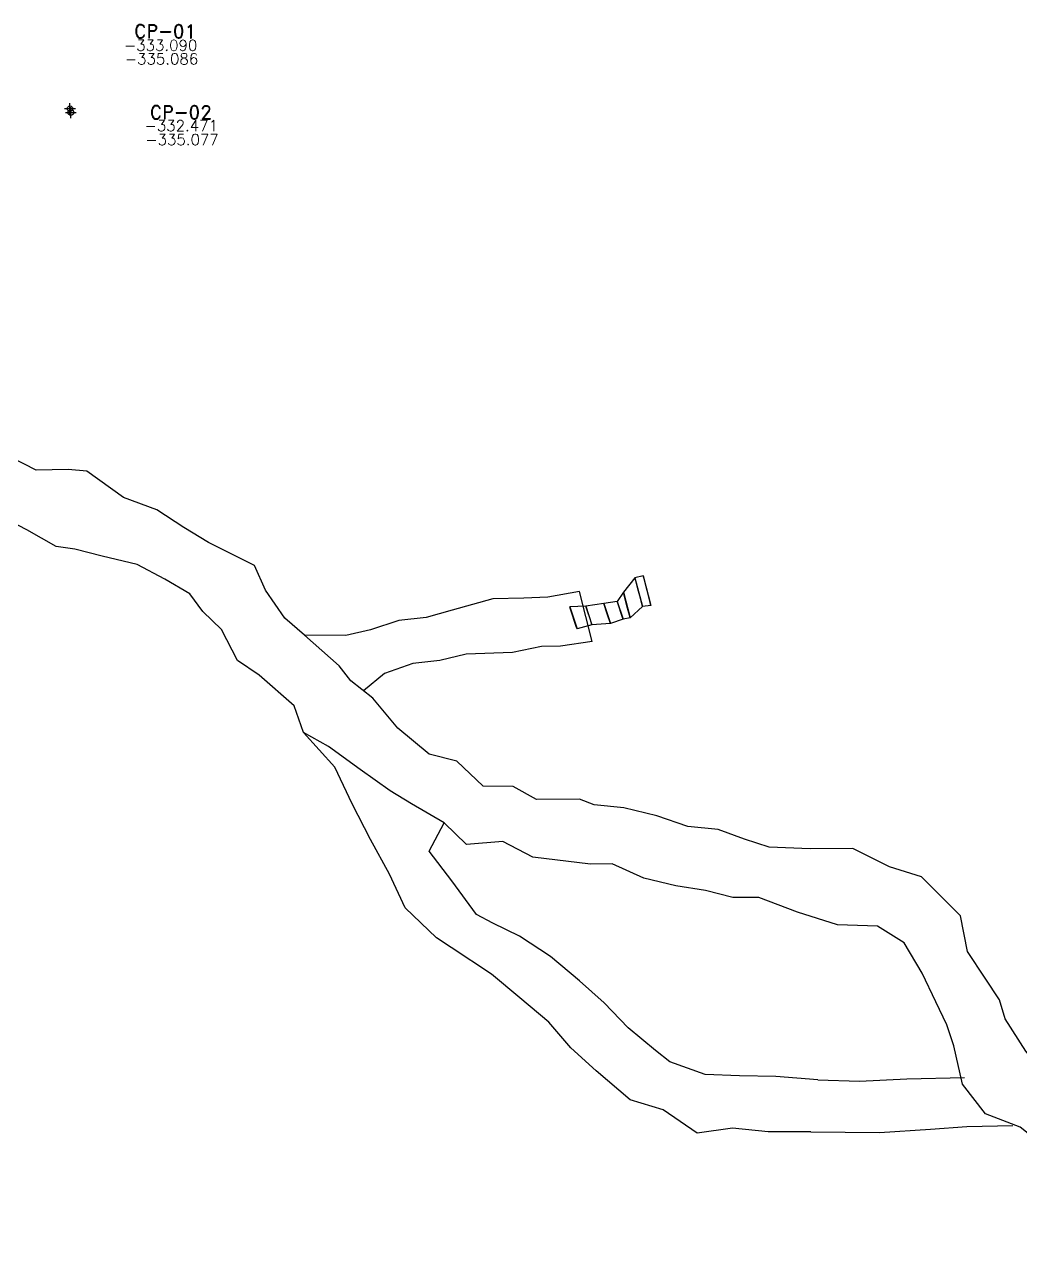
# Model space of a CAD drawing. Extents: x 9357 to 21428, y 9501 to 100038.
# Drawn here: x 10846.8 to 10937.6, y 9781.2 to 9892.1 of the extents above; entities that cross this region are included whole.
import ezdxf
from ezdxf.enums import TextEntityAlignment as Align

# ---------------------------------------------------------------- set-up
doc = ezdxf.new("R2010")
doc.units = 0
doc.header["$LTSCALE"] = 1.25
doc.header["$MEASUREMENT"] = 0
doc.header["$PDMODE"] = 34
doc.header["$PDSIZE"] = 0.5
doc.layers.get('0').update_dxf_attribs({"linetype": 'CONTINUOUS'})
for name, color, linetype in [('ABAJO', 7, 'CONTINUOUS'), ('ARRIBA', 7, 'CONTINUOUS'), ('F-340-7756-E', 241, 'CONTINUOUS'), ('SEC', 7, 'CONTINUOUS'), ('XC-340-7766-SE', 241, 'CONTINUOUS')]:
    doc.layers.add(name, color=color, linetype=linetype)
doc.styles.add('ROMAND', font='romand.shx')
doc.styles.add('ROMANS', font='romans')

# ---------------------------------------------------------------- blocks, each defined once
blk = doc.blocks.new('F2')
blk.add_point((0, 0))
at = {"style": 'ROMAND'}
for tag, height, p in [('NOMBRE', 1.25, (0.2, 6.62)), ('CIELO', 1, (0.14, 4.62)), ('PISO', 1, (0.14, 3.25))]:
    blk.add_attdef(tag, text='', height=height, dxfattribs=at).set_placement(p, align=Align.CENTER)
at = {"style": 'ROMANS', "flags": 1}
for tag, p in [('MINA', (-0.07, -3.26)), ('LOCALIZACION', (-0.07, -4.93)), ('ESTRUCTURA', (-0.07, -6.62)), ('NIVEL', (-0.07, -8.29)), ('OBRA', (-0.07, -10.12)), ('FECHA', (-0.07, -11.79)), ('ATRAS', (-0.07, -13.48)), ('TOPOGRAFO', (2.67, -15.3))]:
    blk.add_attdef(tag, text='', height=1.25, dxfattribs=at).set_placement(p, align=Align.CENTER)

msp = doc.modelspace()

# ---------------------------------------------------------------- linework, layer by layer
at = {"color": 5, "elevation": -267.2}
msp.add_lwpolyline([(10898.58, 9835.88), (10897.4, 9840.43)], dxfattribs=at)
at = {"layer": 'ABAJO', "color": 1}
for points in [[(10903.23, 9841.86, -262.17), (10902.47, 9841.66, -263.02), (10901.42, 9840.35, -264.69)], [(10901.42, 9840.35, -264.69), (10900.86, 9839.52, -265.08), (10899.63, 9839.32, -266.91), (10897.98, 9839.09, -268.24), (10896.52, 9839.02, -269.25)], [(10903.93, 9839.15, -262.17), (10903.16, 9839.05, -263.02), (10902.02, 9838.03, -264.69)], [(10902.02, 9838.03, -264.69), (10901.4, 9837.91, -265.08), (10900.23, 9837.52, -266.91), (10898.55, 9837.38, -268.24), (10897.19, 9837.03, -269.25)]]:
    msp.add_polyline3d(points, dxfattribs=at)
at = {"layer": 'ABAJO', "color": 241}
for points in [[(10897.4, 9840.43, -272.2), (10894.54, 9839.9, -272.14)], [(10889.51, 9839.75, -272.36), (10885.79, 9838.71, -272.59), (10883.43, 9838.05, -272.49), (10880.95, 9837.78, -272.49), (10878.35, 9836.93, -272.49), (10876.1, 9836.41, -272.49), (10872.33, 9836.46, -272.77)], [(10894.54, 9839.9, -272.14), (10892.33, 9839.82, -272.23), (10889.51, 9839.75, -272.36)], [(10898.58, 9835.88, -272.2), (10895.69, 9835.44, -272.14)], [(10891.29, 9834.86, -272.36), (10887.09, 9834.71, -272.59), (10884.69, 9834.15, -272.49), (10882.22, 9833.87, -272.49), (10879.64, 9832.94, -272.49), (10877.73, 9831.37, -272.49), (10877.73, 9831.37, -272.49)], [(10895.69, 9835.44, -272.14), (10893.94, 9835.41, -272.23), (10891.29, 9834.86, -272.36)]]:
    msp.add_polyline3d(points, dxfattribs=at)
at = {"layer": 'ARRIBA', "color": 1}
for points in [[(10903.23, 9841.86, -259.97), (10902.47, 9841.66, -260.62), (10901.42, 9840.35, -262.39)], [(10901.42, 9840.35, -262.39), (10900.86, 9839.52, -263.28), (10899.63, 9839.32, -264.61), (10897.98, 9839.09, -266.34), (10896.52, 9839.02, -267.75)], [(10903.93, 9839.15, -259.97), (10903.16, 9839.05, -260.62), (10902.02, 9838.03, -262.39)], [(10902.02, 9838.03, -262.39), (10901.4, 9837.91, -263.28), (10900.23, 9837.52, -264.61), (10898.55, 9837.38, -266.34), (10897.19, 9837.03, -267.75)]]:
    msp.add_polyline3d(points, dxfattribs=at)
at = {"layer": 'ARRIBA', "color": 241}
for points in [[(10897.4, 9840.43, -267.2), (10894.54, 9839.9, -268.64)], [(10889.51, 9839.75, -269.06), (10885.79, 9838.71, -269.29), (10883.43, 9838.05, -268.99), (10880.95, 9837.78, -269.09), (10878.35, 9836.93, -268.99), (10876.1, 9836.41, -268.99), (10872.33, 9836.46, -268.47)], [(10894.54, 9839.9, -268.64), (10892.33, 9839.82, -269.13), (10889.51, 9839.75, -269.06)], [(10898.58, 9835.88, -267.2), (10895.69, 9835.44, -268.64)], [(10891.29, 9834.86, -269.06), (10887.09, 9834.71, -269.29), (10884.69, 9834.15, -268.99), (10882.22, 9833.87, -269.09), (10879.64, 9832.94, -268.99), (10877.73, 9831.37, -268.99), (10877.73, 9831.37, -268.99)], [(10895.69, 9835.44, -268.64), (10893.94, 9835.41, -269.13), (10891.29, 9834.86, -269.06)]]:
    msp.add_polyline3d(points, dxfattribs=at)
at = {"layer": 'F-340-7756-E', "color": 241}
for points in [[(10855.85, 9848.99, -268.99), (10855.85, 9848.99, -268.99), (10852.5, 9851.38, -268.95), (10850.79, 9851.54, -268.56), (10847.88, 9851.49, -268.67), (10845.64, 9852.64, -268.94), (10842.91, 9853.67, -269.09), (10840.3, 9854.68, -269.1), (10837.59, 9855.5, -269.11)], [(10855.85, 9848.99, -272.79), (10855.85, 9848.99, -272.79), (10852.5, 9851.38, -272.85), (10850.79, 9851.54, -272.86), (10847.88, 9851.49, -272.97), (10845.64, 9852.64, -273.04), (10842.91, 9853.67, -272.99), (10840.3, 9854.68, -272.9), (10837.59, 9855.5, -272.81)], [(10853.9, 9843.63, -268.99), (10853.9, 9843.63, -268.99), (10851.4, 9844.27, -268.95), (10849.71, 9844.53, -268.56), (10847.04, 9846.05, -268.67), (10844.8, 9847.21, -268.94), (10842.1, 9848.43, -269.09), (10839.52, 9849.64, -269.1), (10836.74, 9849.97, -269.11)], [(10853.9, 9843.63, -272.79), (10853.9, 9843.63, -272.79), (10851.4, 9844.27, -272.85), (10849.71, 9844.53, -272.86), (10847.04, 9846.05, -272.97), (10844.8, 9847.21, -273.04), (10842.1, 9848.43, -272.99), (10839.52, 9849.64, -272.9), (10836.74, 9849.97, -272.81)], [(10891.36, 9822.66, -268.23), (10888.64, 9822.7, -269.05), (10886.24, 9824.97, -269.07), (10883.72, 9825.61, -269.28), (10880.86, 9827.96, -268.58)], [(10891.36, 9822.66, -272.83), (10888.64, 9822.7, -272.55), (10886.24, 9824.97, -272.67), (10883.72, 9825.61, -272.68), (10880.86, 9827.96, -272.78)], [(10887.1, 9817.37, -268.23), (10885.07, 9819.35, -269.05), (10882.09, 9821.07, -269.07), (10880.14, 9822.26, -269.28), (10877.42, 9824.2, -268.58)], [(10887.1, 9817.37, -272.83), (10885.07, 9819.35, -272.55), (10882.09, 9821.07, -272.67), (10880.14, 9822.26, -272.68), (10877.42, 9824.2, -272.78)], [(10898.76, 9820.98, -268.89), (10897.42, 9821.51, -268.47), (10893.5, 9821.46, -268.63), (10891.36, 9822.66, -268.23)], [(10898.76, 9820.98, -272.49), (10897.42, 9821.51, -272.77), (10893.5, 9821.46, -272.85), (10891.36, 9822.66, -272.83)], [(10898.76, 9820.98, -268.89), (10898.76, 9820.98, -268.89), (10898.76, 9820.98, -268.89)], [(10898.76, 9820.98, -272.49), (10898.76, 9820.98, -272.49), (10898.76, 9820.98, -272.49)], [(10898.41, 9815.59, -268.89), (10893.15, 9816.21, -268.47), (10890.42, 9817.64, -268.63), (10887.1, 9817.37, -268.23)], [(10898.41, 9815.59, -272.49), (10893.15, 9816.21, -272.77), (10890.42, 9817.64, -272.85), (10887.1, 9817.37, -272.83)], [(10928.6, 9814.44, -267.61), (10925.67, 9815.33, -267.91), (10922.34, 9817.02, -267.32), (10918.45, 9816.99, -267.94), (10914.69, 9817.14, -268.26), (10914.69, 9817.14, -268.26)], [(10928.6, 9814.44, -272.31), (10925.67, 9815.33, -272.31), (10922.34, 9817.02, -272.32), (10918.45, 9816.99, -272.34), (10914.69, 9817.14, -272.46), (10914.69, 9817.14, -272.46)], [(10898.41, 9815.59, -268.89), (10898.41, 9815.59, -268.89), (10898.41, 9815.59, -268.89)], [(10898.41, 9815.59, -272.49), (10898.41, 9815.59, -272.49), (10898.41, 9815.59, -272.49)], [(10936.23, 9801.48, -268.26), (10936.23, 9801.48, -268.26), (10935.69, 9803.23, -268.15), (10934.41, 9805.19, -267.94), (10932.8, 9807.63, -268.22), (10932.14, 9810.86, -268.15), (10928.6, 9814.44, -267.61)], [(10936.23, 9801.48, -272.06), (10936.23, 9801.48, -272.06), (10935.69, 9803.23, -272.35), (10934.41, 9805.19, -272.14), (10932.8, 9807.63, -272.12), (10932.14, 9810.86, -272.15), (10928.6, 9814.44, -272.31)], [(10927, 9808.4, -268.15), (10924.59, 9809.94, -267.91), (10920.94, 9810.06, -267.32), (10917.29, 9811.21, -267.94), (10913.76, 9812.53, -268.26), (10913.76, 9812.53, -268.26)], [(10927, 9808.4, -272.15), (10924.59, 9809.94, -272.31), (10920.94, 9810.06, -272.32), (10917.29, 9811.21, -272.34), (10913.76, 9812.53, -272.46), (10913.76, 9812.53, -272.46)], [(10931.53, 9799.04, -268.26), (10931.53, 9799.04, -268.26), (10930.9, 9800.94, -268.15), (10929.9, 9803.03, -267.94), (10928.65, 9805.65, -268.22), (10927, 9808.4, -268.15)], [(10931.53, 9799.04, -272.06), (10931.53, 9799.04, -272.06), (10930.9, 9800.94, -272.35), (10929.9, 9803.03, -272.14), (10928.65, 9805.65, -272.12), (10927, 9808.4, -272.15)], [(10939.89, 9796.28, -267.71), (10938.11, 9798.53, -268.12), (10936.23, 9801.48, -268.26)], [(10939.89, 9796.28, -271.81), (10938.11, 9798.53, -271.92), (10936.23, 9801.48, -272.06)], [(10934.42, 9792.82, -268.69), (10932.34, 9795.53, -268.12), (10931.53, 9799.04, -268.26)], [(10934.42, 9792.82, -271.87), (10932.34, 9795.53, -271.92), (10931.53, 9799.04, -272.06)], [(10934.42, 9792.82, -268.69), (10934.42, 9792.82, -268.69), (10934.42, 9792.82, -268.69), (10934.42, 9792.82, -268.69), (10934.42, 9792.82, -268.69), (10934.42, 9792.82, -268.69), (10934.42, 9792.82, -268.69)], [(10934.42, 9792.82, -271.87), (10934.42, 9792.82, -271.87), (10934.42, 9792.82, -271.87), (10934.42, 9792.82, -271.87), (10934.42, 9792.82, -271.87), (10934.42, 9792.82, -271.87), (10934.42, 9792.82, -271.87)], [(10961.27, 9781.19, -267.37), (10961.27, 9781.19, -267.37), (10958.69, 9782.14, -267.42), (10955.87, 9782.76, -267.57), (10953.44, 9784.41, -267.72), (10951.34, 9786.02, -267.37), (10948.74, 9786.97, -267.52), (10946.63, 9788.25, -268.18), (10945.56, 9788.66, -268.16), (10942.7, 9789.08, -268.11), (10942.21, 9789.32, -268), (10939.83, 9789.84, -268.06), (10937.58, 9791.63, -267.71), (10934.42, 9792.82, -268.69)], [(10961.27, 9781.19, -272.27), (10961.27, 9781.19, -272.27), (10958.69, 9782.14, -272.22), (10955.87, 9782.76, -272.17), (10953.44, 9784.41, -272.12), (10951.34, 9786.02, -272.07), (10948.74, 9786.97, -272.02), (10946.63, 9788.25, -271.98), (10945.56, 9788.66, -271.96), (10942.7, 9789.08, -272.11), (10942.21, 9789.32, -272), (10939.83, 9789.84, -271.96), (10937.58, 9791.63, -271.81), (10934.42, 9792.82, -271.87)]]:
    msp.add_polyline3d(points, dxfattribs=at)
at = {"layer": 'F-340-7756-E'}
for points in [[(10863.58, 9844.9, -268.77), (10861.33, 9846.25, -268.73), (10858.89, 9847.88, -269.01), (10855.85, 9848.99, -268.99)], [(10863.58, 9844.9, -272.47), (10861.33, 9846.25, -272.43), (10858.89, 9847.88, -272.81), (10855.85, 9848.99, -272.79)], [(10875.49, 9833.65, -268.67), (10872.33, 9836.46, -268.47), (10870.55, 9838, -268.97), (10868.8, 9840.56, -269.17), (10867.77, 9842.78, -269.69), (10863.58, 9844.9, -268.77)], [(10875.49, 9833.65, -272.77), (10872.33, 9836.46, -272.77), (10870.55, 9838, -272.77), (10868.8, 9840.56, -272.82), (10867.77, 9842.78, -272.82), (10863.58, 9844.9, -272.47)], [(10861.88, 9840.2, -268.77), (10859.62, 9841.55, -268.73), (10857.08, 9842.9, -269.01), (10853.9, 9843.63, -268.99)], [(10861.88, 9840.2, -272.47), (10859.62, 9841.55, -272.43), (10857.08, 9842.9, -272.81), (10853.9, 9843.63, -272.79)], [(10871.39, 9830, -268.67), (10868.22, 9832.8, -268.47), (10866.22, 9834.14, -268.97), (10864.77, 9836.97, -269.17), (10863.06, 9838.59, -269.69), (10861.88, 9840.2, -268.77)], [(10871.39, 9830, -272.77), (10868.22, 9832.8, -272.77), (10866.22, 9834.14, -272.77), (10864.77, 9836.97, -272.82), (10863.06, 9838.59, -272.82), (10861.88, 9840.2, -272.47)], [(10880.86, 9827.96, -268.58), (10878.58, 9830.72, -268.34), (10876.57, 9832.29, -268.51), (10875.49, 9833.65, -268.67)], [(10880.86, 9827.96, -272.78), (10878.58, 9830.72, -272.84), (10876.57, 9832.29, -272.91), (10875.49, 9833.65, -272.77)], [(10877.42, 9824.2, -268.58), (10874.53, 9826.3, -268.34), (10872.25, 9827.57, -268.51), (10871.39, 9830, -268.67)], [(10877.42, 9824.2, -272.78), (10874.53, 9826.3, -272.84), (10872.25, 9827.57, -272.91), (10871.39, 9830, -272.77)], [(10914.69, 9817.14, -268.26), (10912.46, 9817.85, -268.39), (10910.04, 9818.75, -268.21), (10907.29, 9819, -268.74), (10904.45, 9819.99, -268.97), (10901.44, 9820.71, -269), (10898.76, 9820.98, -268.89)], [(10914.69, 9817.14, -272.46), (10912.46, 9817.85, -272.59), (10910.04, 9818.75, -272.51), (10907.29, 9819, -272.54), (10904.45, 9819.99, -272.67), (10901.44, 9820.71, -272.6), (10898.76, 9820.98, -272.49)], [(10913.76, 9812.53, -268.26), (10911.38, 9812.56, -268.39), (10908.9, 9813.17, -268.21), (10906.19, 9813.61, -268.74), (10903.29, 9814.31, -268.97), (10900.4, 9815.61, -269), (10898.41, 9815.59, -268.89)], [(10913.76, 9812.53, -272.46), (10911.38, 9812.56, -272.59), (10908.9, 9813.17, -272.51), (10906.19, 9813.61, -272.54), (10903.29, 9814.31, -272.67), (10900.4, 9815.61, -272.6), (10898.41, 9815.59, -272.49)]]:
    msp.add_polyline3d(points, dxfattribs=at)
at = {"layer": 'SEC', "color": 1}
for points in [[(10902.47, 9841.66, -263.02), (10903.16, 9839.05, -263.02), (10903.16, 9839.05, -261.62), (10903.09, 9839.31, -260.92), (10902.9, 9840.03, -260.62), (10902.73, 9840.68, -260.62), (10902.54, 9841.4, -260.92), (10902.47, 9841.66, -261.62), (10902.47, 9841.66, -263.02)], [(10903.23, 9841.86, -262.17), (10903.93, 9839.15, -262.17), (10903.93, 9839.15, -260.89), (10903.86, 9839.42, -260.25), (10903.67, 9840.17, -259.97), (10903.49, 9840.84, -259.97), (10903.3, 9841.59, -260.25), (10903.23, 9841.86, -260.89), (10903.23, 9841.86, -262.17)], [(10901.42, 9840.35, -264.69), (10902.02, 9838.03, -264.69), (10902.02, 9838.03, -263.35), (10901.96, 9838.26, -262.68), (10901.8, 9838.9, -262.39), (10901.64, 9839.48, -262.39), (10901.48, 9840.12, -262.68), (10901.42, 9840.35, -263.35), (10901.42, 9840.35, -264.69)], [(10899.63, 9839.32, -266.91), (10900.23, 9837.52, -266.91), (10900.23, 9837.52, -265.57), (10900.17, 9837.7, -264.9), (10900, 9838.2, -264.61), (10899.85, 9838.65, -264.61), (10899.69, 9839.14, -264.9), (10899.63, 9839.32, -265.57), (10899.63, 9839.32, -266.91)], [(10900.86, 9839.52, -265.08), (10901.4, 9837.91, -265.08), (10901.4, 9837.91, -264.03), (10901.34, 9838.07, -263.5), (10901.19, 9838.51, -263.28), (10901.06, 9838.92, -263.28), (10900.91, 9839.36, -263.5), (10900.86, 9839.52, -264.03), (10900.86, 9839.52, -265.08)], [(10896.52, 9839.02, -269.25), (10897.19, 9837.03, -269.25), (10897.19, 9837.03, -268.38), (10897.12, 9837.23, -267.94), (10896.94, 9837.78, -267.75), (10896.77, 9838.28, -267.75), (10896.59, 9838.82, -267.94), (10896.52, 9839.02, -268.38), (10896.52, 9839.02, -269.25)], [(10897.98, 9839.09, -268.24), (10898.55, 9837.38, -268.24), (10898.55, 9837.38, -267.14), (10898.5, 9837.55, -266.58), (10898.34, 9838.02, -266.34), (10898.2, 9838.45, -266.34), (10898.04, 9838.92, -266.58), (10897.98, 9839.09, -267.14), (10897.98, 9839.09, -268.24)]]:
    msp.add_polyline3d(points, dxfattribs=at)
at = {"layer": 'XC-340-7766-SE', "color": 0, "elevation": -267.61}
for points in [[(10919.15, 9795.93), (10922.95, 9795.81), (10927.25, 9796.03), (10932.5, 9796.14)], [(10918.51, 9791.18), (10924.77, 9791.12), (10929.41, 9791.45), (10932.72, 9791.67), (10936.91, 9791.78)]]:
    msp.add_lwpolyline(points, dxfattribs=at)
at = {"layer": 'XC-340-7766-SE'}
for points in [[(10889.39, 9805.56, -267.72), (10885.71, 9807.99, -267.64), (10884.38, 9808.87, -267.63), (10881.53, 9811.59, -267.83), (10880.09, 9814.66, -267.62), (10878.36, 9817.82, -268.31), (10878.36, 9817.82, -268.31), (10876.7, 9821.07, -268.51), (10875.1, 9824.41, -268.4), (10872.25, 9827.57, -268.51), (10872.25, 9827.57, -268.51)], [(10889.39, 9805.56, -271.52), (10885.71, 9807.99, -271.54), (10884.38, 9808.87, -271.63), (10881.53, 9811.59, -271.83), (10880.09, 9814.66, -272.02), (10878.36, 9817.82, -271.91), (10878.36, 9817.82, -271.91), (10876.7, 9821.07, -271.91), (10875.1, 9824.41, -271.9), (10872.25, 9827.57, -272.91), (10872.25, 9827.57, -272.91)], [(10891.95, 9809.02, -267.72), (10889.51, 9810.21, -267.64), (10888.01, 9810.99, -267.63), (10885.76, 9814.05, -267.83), (10883.72, 9816.77, -267.62), (10885.07, 9819.35, -269.05), (10885.07, 9819.35, -269.05), (10885.07, 9819.35, -269.05), (10885.07, 9819.35, -269.05), (10885.07, 9819.35, -269.05), (10885.07, 9819.35, -269.05)], [(10891.95, 9809.02, -271.52), (10889.51, 9810.21, -271.54), (10888.01, 9810.99, -271.63), (10885.76, 9814.05, -271.83), (10883.72, 9816.77, -272.02), (10885.07, 9819.35, -272.55), (10885.07, 9819.35, -272.55), (10885.07, 9819.35, -272.55), (10885.07, 9819.35, -272.55), (10885.07, 9819.35, -272.55), (10885.07, 9819.35, -272.55)], [(10904.34, 9798.6, -267.22), (10901.85, 9800.68, -266.92), (10899.65, 9802.94, -267.22), (10897.42, 9804.96, -267.42), (10894.76, 9807.18, -267.02), (10891.95, 9809.02, -267.72)], [(10904.34, 9798.6, -271.32), (10901.85, 9800.68, -271.32), (10899.65, 9802.94, -271.32), (10897.42, 9804.96, -271.42), (10894.76, 9807.18, -271.32), (10891.95, 9809.02, -271.52)], [(10902.03, 9794.11, -267.27), (10898.94, 9796.75, -266.92), (10896.62, 9798.84, -267.22), (10894.62, 9801.19, -267.42), (10891.97, 9803.4, -267.02), (10889.39, 9805.56, -267.72)], [(10902.03, 9794.11, -271.23), (10898.94, 9796.75, -271.32), (10896.62, 9798.84, -271.32), (10894.62, 9801.19, -271.42), (10891.97, 9803.4, -271.32), (10889.39, 9805.56, -271.52)], [(10919.15, 9795.93, -267.61), (10915.31, 9796.25, -267.55), (10912, 9796.3, -267.74), (10908.86, 9796.42, -267.24), (10905.64, 9797.56, -266.92), (10904.34, 9798.6, -267.22)], [(10919.15, 9795.93, -272.11), (10915.31, 9796.25, -271.85), (10912, 9796.3, -271.64), (10908.86, 9796.42, -271.34), (10905.64, 9797.56, -271.32), (10904.34, 9798.6, -271.32)], [(10918.51, 9791.18, -267.61), (10914.62, 9791.2, -267.55), (10911.35, 9791.54, -267.74), (10908.13, 9791.07, -267.24), (10905.05, 9793.2, -266.92), (10902.03, 9794.11, -267.27)], [(10918.51, 9791.18, -272.11), (10914.62, 9791.2, -271.85), (10911.35, 9791.54, -271.64), (10908.13, 9791.07, -271.34), (10905.05, 9793.2, -271.32), (10902.03, 9794.11, -271.23)]]:
    msp.add_polyline3d(points, dxfattribs=at)

# ---------------------------------------------------------------- block references
ref = msp.add_blockref('F2', (10850.96, 9884.42, -333.09))
ref.add_attrib('NOMBRE', 'CP-01', dxfattribs={"height": 1.25, "style": 'ROMAND'}).set_placement((10859.64, 9890.85, -333.09), align=Align.CENTER)
ref.add_attrib('CIELO', '-333.090', dxfattribs={"height": 1, "style": 'ROMAND'}).set_placement((10859.23, 9889.69, -333.09), align=Align.CENTER)
ref.add_attrib('PISO', '-335.086', dxfattribs={"height": 1, "style": 'ROMAND'}).set_placement((10859.31, 9888.45, -333.09), align=Align.CENTER)
ref = msp.add_blockref('F2', (10851.04, 9884.06, -332.47))
ref.add_attrib('NOMBRE', 'CP-02', dxfattribs={"height": 1.25, "style": 'ROMAND'}).set_placement((10861.07, 9883.46, -332.47), align=Align.CENTER)
ref.add_attrib('CIELO', '-332.471', dxfattribs={"height": 1, "style": 'ROMAND'}).set_placement((10861.11, 9882.37, -332.47), align=Align.CENTER)
ref.add_attrib('PISO', '-335.077', dxfattribs={"height": 1, "style": 'ROMAND'}).set_placement((10861.18, 9881.1, -332.47), align=Align.CENTER)

doc.saveas('drawing.dxf')
